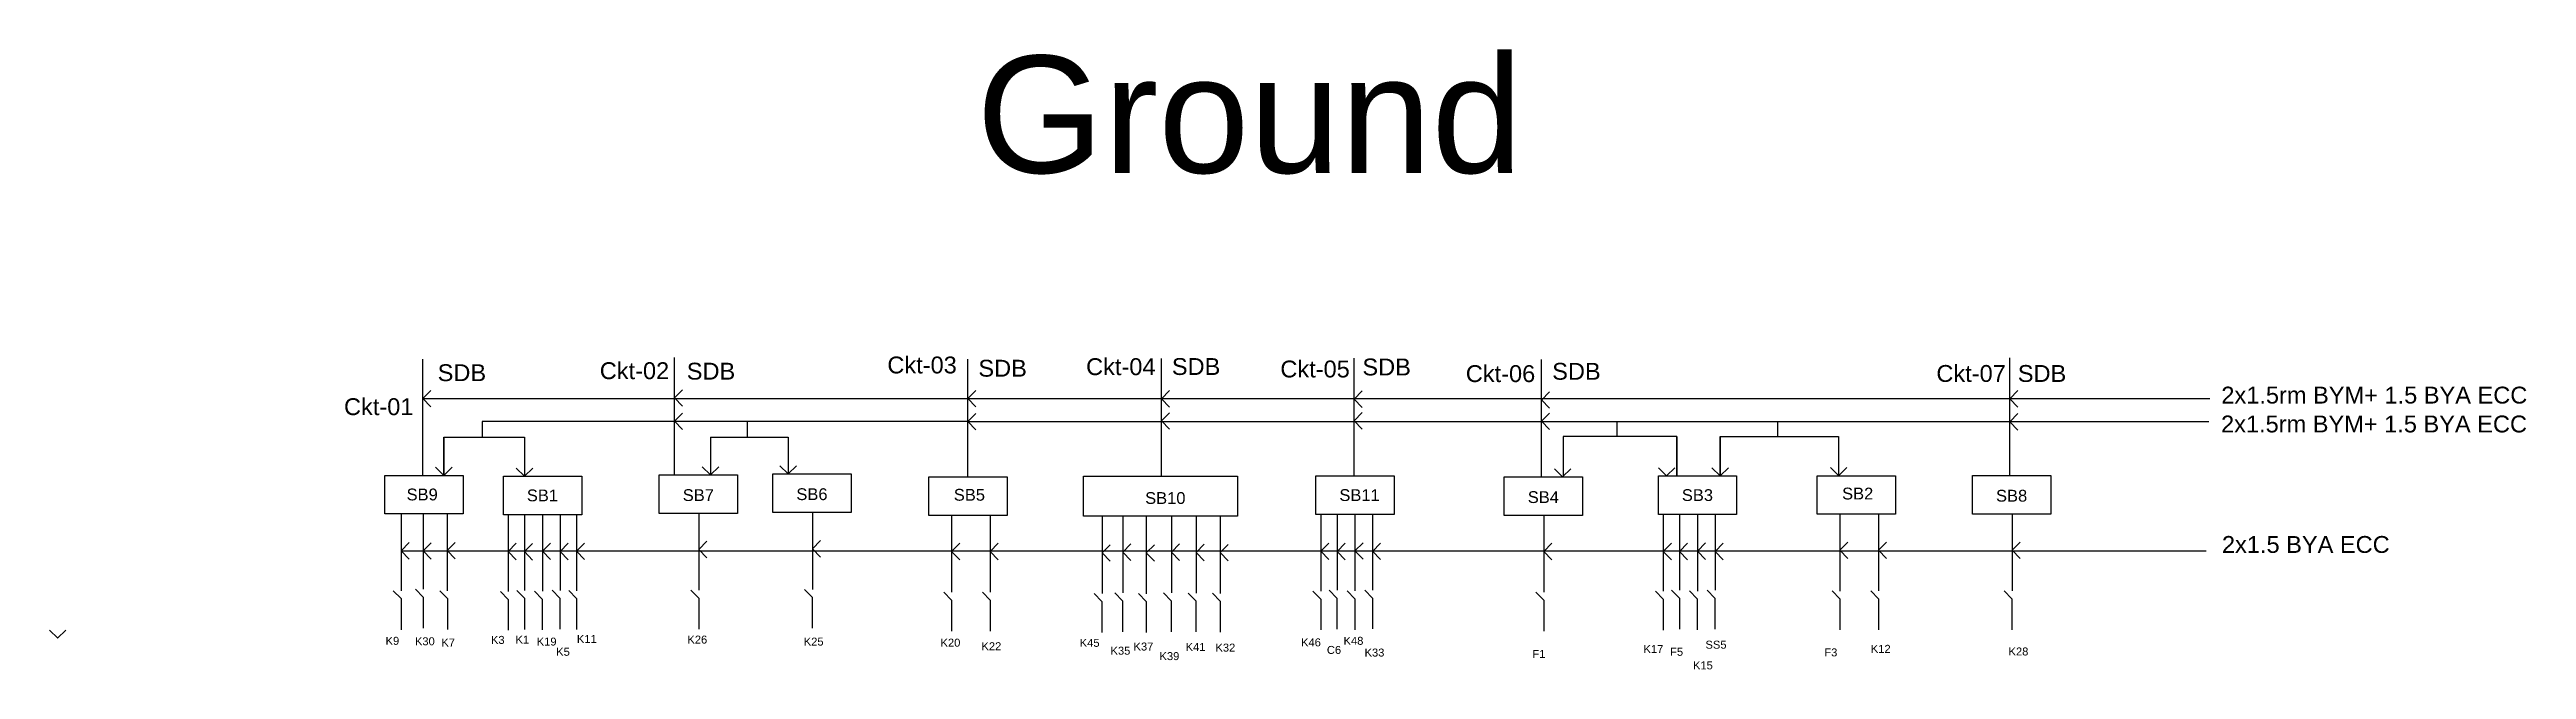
# Model space of a CAD drawing. Header units: inches. Extents: x 8 to 168, y 7 to 48.
import ezdxf

# ---------------------------------------------------------------- set-up
doc = ezdxf.new("R2010")
doc.units = ezdxf.units.IN
doc.header["$MEASUREMENT"] = 0
doc.layers.add('Text', color=7, linetype='Continuous')
doc.styles.get("Standard").update_dxf_attribs({"font": 'arial.ttf'})

msp = doc.modelspace()

# ---------------------------------------------------------------- linework, layer by layer
for p, q in [((32.28, 24.97), (32.28, 27.52)), ((48.58, 25.01), (48.58, 27.64)), ((67.56, 24.88), (67.56, 27.52)), ((80.08, 24.93), (80.08, 27.56)), ((92.55, 24.94), (92.55, 27.58)), ((104.68, 24.88), (104.68, 27.51)), ((134.99, 24.96), (134.99, 27.6)), ((32.28, 24.97), (32.8, 25.5)), ((32.28, 19.99), (32.28, 24.97)), ((32.28, 24.97), (32.8, 24.43)), ((32.28, 24.97), (32.28, 24.97)), ((32.28, 24.97), (39.98, 24.97)), ((39.98, 24.97), (147.92, 24.97)), ((48.58, 25.01), (49.1, 25.54)), ((48.58, 20.03), (48.58, 25.01)), ((48.58, 25.01), (49.1, 24.47)), ((67.56, 24.97), (68.08, 25.5)), ((67.56, 24.97), (68.08, 24.43)), ((67.56, 19.9), (67.56, 24.88)), ((80.08, 24.96), (80.6, 25.49)), ((80.08, 24.96), (80.6, 24.42)), ((80.08, 19.95), (80.08, 24.93)), ((80.08, 23.52), (80.6, 24.05)), ((92.55, 24.94), (93.08, 25.47)), ((92.55, 19.96), (92.55, 24.94)), ((92.55, 24.94), (93.08, 24.4)), ((92.55, 23.54), (93.08, 24.07)), ((104.68, 24.87), (105.2, 25.41)), ((104.68, 19.9), (104.68, 24.88)), ((104.68, 24.88), (105.2, 24.34)), ((134.99, 24.96), (135.51, 25.49)), ((134.99, 19.99), (134.99, 24.96)), ((134.99, 24.96), (135.51, 24.42)), ((33.65, 22.47), (33.65, 19.99)), ((33.65, 19.99), (33.65, 22.47)), ((33.65, 22.47), (38.86, 22.47)), ((53.27, 23.48), (36.13, 23.48)), ((36.13, 23.48), (36.13, 22.47)), ((38.86, 22.47), (38.86, 19.95)), ((48.58, 23.5), (49.1, 24.03)), ((48.58, 23.5), (49.1, 22.96)), ((50.91, 22.48), (50.91, 20.03)), ((50.91, 22.48), (55.94, 22.48)), ((67.56, 23.48), (53.27, 23.48)), ((53.27, 23.48), (53.27, 22.48)), ((55.94, 22.48), (55.94, 20.09)), ((67.56, 23.48), (68.08, 24.01)), ((67.56, 23.48), (68.08, 22.94)), ((67.56, 23.48), (147.87, 23.48)), ((80.08, 23.52), (80.6, 22.98)), ((92.55, 23.54), (93.08, 23)), ((104.68, 23.5), (105.2, 24.03)), ((104.68, 23.5), (105.2, 22.96)), ((113.43, 22.51), (106.08, 22.51)), ((106.08, 22.51), (106.08, 19.9)), ((109.57, 22.51), (109.57, 23.48)), ((113.43, 22.51), (113.43, 19.96)), ((113.43, 19.96), (113.43, 22.51)), ((116.25, 22.52), (116.25, 19.96)), ((116.25, 19.96), (116.25, 22.52)), ((116.25, 22.52), (123.9, 22.52)), ((119.97, 22.52), (119.97, 23.48)), ((123.9, 22.52), (123.9, 19.98)), ((134.99, 23.47), (135.51, 24)), ((134.99, 23.47), (135.51, 22.93)), ((33.65, 19.99), (33.12, 20.52)), ((33.65, 19.99), (34.19, 20.52)), ((38.86, 19.95), (38.33, 20.47)), ((38.86, 19.95), (39.4, 20.47)), ((50.9, 20.03), (50.37, 20.55)), ((50.9, 20.03), (51.44, 20.55)), ((55.93, 20.09), (55.4, 20.61)), ((55.93, 20.09), (56.47, 20.61)), ((106.04, 19.9), (105.51, 20.42)), ((106.04, 19.9), (106.58, 20.42)), ((112.77, 19.96), (112.24, 20.48)), ((112.77, 19.96), (113.31, 20.48)), ((116.24, 19.96), (115.71, 20.48)), ((116.24, 19.96), (116.78, 20.48)), ((123.9, 19.99), (123.37, 20.51)), ((123.9, 19.98), (124.44, 20.51)), ((30.89, 17.5), (30.89, 12.53)), ((32.32, 17.5), (32.32, 12.63)), ((33.87, 17.5), (33.87, 12.53)), ((37.82, 17.45), (37.82, 12.48)), ((38.87, 17.45), (38.87, 12.55)), ((40.03, 17.47), (40.03, 12.5)), ((41.17, 17.45), (41.17, 12.55)), ((42.24, 17.46), (42.24, 12.53)), ((50.15, 17.53), (50.15, 12.56)), ((57.5, 17.59), (57.5, 12.62)), ((66.51, 17.4), (66.51, 12.43)), ((69, 17.41), (69, 12.44)), ((76.24, 17.32), (76.24, 12.35)), ((77.58, 17.36), (77.58, 12.39)), ((79.1, 17.31), (79.1, 12.34)), ((80.73, 17.36), (80.73, 12.39)), ((82.33, 17.35), (82.33, 12.38)), ((83.89, 17.33), (83.89, 12.36)), ((90.4, 17.47), (90.4, 12.5)), ((91.45, 17.47), (91.45, 12.57)), ((92.61, 17.49), (92.61, 12.52)), ((93.75, 17.47), (93.75, 12.57)), ((94.82, 17.47), (94.82, 17.47)), ((104.82, 17.4), (104.82, 12.43)), ((112.56, 17.46), (112.56, 12.5)), ((113.61, 17.46), (113.61, 12.56)), ((114.77, 17.48), (114.77, 12.51)), ((115.91, 17.46), (115.91, 12.57)), ((116.98, 17.47), (116.98, 17.46)), ((123.99, 17.48), (123.99, 12.51)), ((126.49, 17.49), (126.49, 12.52)), ((135.13, 17.49), (135.13, 12.52)), ((30.89, 15.12), (31.41, 15.65)), ((30.89, 15.12), (31.41, 14.58)), ((30.89, 15.12), (147.68, 15.12)), ((32.32, 15.11), (32.84, 15.64)), ((32.32, 15.11), (32.84, 14.57)), ((33.87, 15.13), (34.39, 15.66)), ((33.87, 15.13), (34.39, 14.59)), ((37.82, 15.07), (38.34, 15.6)), ((37.82, 15.07), (38.34, 14.53)), ((38.87, 15.06), (39.39, 15.59)), ((38.87, 15.06), (39.39, 14.52)), ((40.03, 15.09), (40.55, 15.62)), ((40.03, 15.09), (40.55, 14.55)), ((41.17, 15.07), (41.69, 15.6)), ((41.17, 15.07), (41.69, 14.53)), ((42.24, 15.09), (42.76, 15.62)), ((42.24, 15.09), (42.76, 14.55)), ((50.15, 15.2), (50.67, 15.73)), ((50.15, 15.2), (50.67, 14.66)), ((57.5, 15.25), (58.02, 15.78)), ((57.5, 15.25), (58.02, 14.71)), ((66.51, 15.07), (67.03, 15.6)), ((66.51, 15.07), (67.03, 14.53)), ((69, 15.07), (69.52, 15.6)), ((69, 15.07), (69.52, 14.53)), ((76.24, 14.98), (76.76, 15.51)), ((76.24, 14.98), (76.76, 14.44)), ((77.58, 15.03), (78.1, 15.56)), ((77.58, 15.03), (78.1, 14.49)), ((79.1, 14.98), (79.63, 15.51)), ((79.1, 14.98), (79.63, 14.44)), ((80.73, 15.03), (81.25, 15.56)), ((80.73, 15.03), (81.25, 14.49)), ((82.33, 15.01), (82.85, 15.54)), ((82.33, 15.01), (82.85, 14.47)), ((83.89, 15), (84.41, 15.53)), ((83.89, 15), (84.41, 14.46)), ((90.4, 15.09), (90.92, 15.62)), ((90.4, 15.09), (90.92, 14.55)), ((91.45, 15.08), (91.97, 15.61)), ((91.45, 15.08), (91.97, 14.54)), ((92.61, 15.11), (93.13, 15.64)), ((92.61, 15.11), (93.13, 14.57)), ((93.75, 15.08), (94.27, 15.61)), ((93.75, 15.09), (94.27, 14.55)), ((94.82, 15.11), (94.83, 15.12)), ((94.82, 15.12), (94.82, 15.11)), ((94.82, 15.11), (94.82, 15.11)), ((104.82, 15.07), (105.35, 15.6)), ((104.82, 15.07), (105.35, 14.53)), ((112.56, 15.08), (113.08, 15.61)), ((112.56, 15.08), (113.08, 14.54)), ((113.61, 15.08), (114.13, 15.61)), ((113.61, 15.08), (114.13, 14.54)), ((114.77, 15.1), (115.29, 15.63)), ((114.77, 15.1), (115.29, 14.56)), ((115.91, 15.08), (116.43, 15.61)), ((115.91, 15.08), (116.43, 14.54)), ((116.98, 15.1), (117, 15.12)), ((116.98, 15.12), (116.98, 15.11)), ((116.98, 15.11), (116.98, 15.11)), ((123.99, 15.15), (124.51, 15.68)), ((123.99, 15.15), (124.51, 14.61)), ((126.49, 15.15), (127.01, 15.68)), ((126.49, 15.15), (127.01, 14.61)), ((135.13, 15.15), (135.65, 15.68)), ((135.13, 15.15), (135.65, 14.61)), ((30.38, 12.53), (30.88, 12.02)), ((30.88, 12.02), (30.88, 10.01)), ((31.81, 12.63), (32.31, 12.12)), ((32.31, 12.12), (32.31, 10.11)), ((33.4, 12.52), (33.89, 12.02)), ((33.89, 12.02), (33.89, 10.03)), ((37.31, 12.49), (37.81, 11.97)), ((37.81, 11.97), (37.81, 9.97)), ((38.37, 12.55), (38.87, 12.04)), ((38.87, 12.04), (38.87, 10.03)), ((39.52, 12.51), (40.02, 11.99)), ((40.02, 11.99), (40.02, 9.99)), ((40.66, 12.56), (41.16, 12.05)), ((41.16, 12.05), (41.16, 10.04)), ((41.73, 12.54), (42.23, 12.03)), ((42.23, 12.03), (42.23, 10.02)), ((49.64, 12.57), (50.14, 12.05)), ((50.14, 12.05), (50.14, 10.05)), ((56.99, 12.62), (57.49, 12.11)), ((57.49, 12.11), (57.49, 10.1)), ((66, 12.44), (66.5, 11.92)), ((66.5, 11.92), (66.5, 9.92)), ((68.5, 12.44), (69, 11.93)), ((69, 11.93), (69, 9.92)), ((75.73, 12.35), (76.23, 11.84)), ((76.23, 11.84), (76.23, 9.83)), ((77.07, 12.4), (77.57, 11.88)), ((77.57, 11.88), (77.57, 9.88)), ((78.6, 12.35), (79.1, 11.83)), ((79.1, 11.83), (79.1, 9.83)), ((80.22, 12.4), (80.72, 11.88)), ((80.72, 11.88), (80.72, 9.88)), ((81.82, 12.38), (82.32, 11.87)), ((82.32, 11.87), (82.32, 9.86)), ((83.38, 12.37), (83.88, 11.85)), ((83.88, 11.85), (83.88, 9.85)), ((89.89, 12.5), (90.39, 11.99)), ((90.39, 11.99), (90.39, 9.99)), ((90.94, 12.57), (91.44, 12.06)), ((91.44, 12.06), (91.44, 10.05)), ((92.1, 12.52), (92.6, 12.01)), ((92.6, 12.01), (92.6, 10.01)), ((93.24, 12.57), (93.74, 12.06)), ((93.74, 12.06), (93.74, 10.06)), ((104.32, 12.44), (104.82, 11.92)), ((104.82, 11.92), (104.82, 9.92)), ((112.05, 12.5), (112.55, 11.99)), ((112.55, 11.99), (112.55, 9.98)), ((113.1, 12.57), (113.6, 12.05)), ((113.6, 12.05), (113.6, 10.05)), ((114.26, 12.52), (114.76, 12.01)), ((114.76, 12.01), (114.76, 10)), ((115.4, 12.57), (115.9, 12.06)), ((115.9, 12.06), (115.9, 10.05)), ((123.49, 12.52), (123.98, 12.01)), ((123.98, 12.01), (123.98, 10)), ((125.98, 12.52), (126.48, 12.01)), ((126.48, 12.01), (126.48, 10)), ((134.62, 12.52), (135.12, 12.01)), ((135.12, 12.01), (135.12, 10)), ((8.67, 9.46), (8.14, 9.98)), ((8.66, 9.46), (9.2, 9.98))]:
    msp.add_line(p, q)
for points in [[(29.84, 19.99), (34.91, 19.99), (34.91, 17.5), (29.84, 17.5)], [(37.5, 19.95), (42.57, 19.95), (42.57, 17.45), (37.5, 17.45)], [(47.59, 20.03), (52.66, 20.03), (52.66, 17.53), (47.59, 17.53)], [(54.94, 20.09), (60, 20.09), (60, 17.59), (54.94, 17.59)], [(65.04, 19.9), (70.1, 19.9), (70.1, 17.41), (65.04, 17.41)], [(75.04, 19.95), (85, 19.95), (85, 17.35), (75.04, 17.35)], [(90.08, 19.96), (95.14, 19.96), (95.14, 17.47), (90.08, 17.47)], [(102.26, 19.9), (107.33, 19.9), (107.33, 17.4), (102.26, 17.4)], [(112.24, 19.96), (117.3, 19.96), (117.3, 17.46), (112.24, 17.46)], [(122.52, 19.98), (127.59, 19.98), (127.59, 17.49), (122.52, 17.49)], [(132.57, 19.99), (137.63, 19.99), (137.63, 17.49), (132.57, 17.49)]]:
    msp.add_lwpolyline(points, close=True)

# ---------------------------------------------------------------- texts
for s, height, p in [('Ground', 7.587, (68.11, 39.58)), ('SDB', 1.092, (49.37, 26.2)), ('SDB', 1.092, (68.24, 26.39)), ('SDB', 1.092, (80.76, 26.5)), ('SDB', 1.092, (93.09, 26.47)), ('SDB', 1.092, (105.37, 26.19)), ('SDB', 1.092, (33.25, 26.1)), ('SDB', 1.092, (135.5, 26.05)), ('2x1.5rm BYM+ 1.5 BYA ECC', 1.0923, (148.67, 24.65)), ('2x1.5rm BYM+ 1.5 BYA ECC', 1.0923, (148.65, 22.78)), ('SB9', 0.764, (31.24, 18.38)), ('SB1', 0.764, (39.02, 18.32)), ('SB7', 0.764, (49.11, 18.34)), ('SB6', 0.764, (56.46, 18.4)), ('SB5', 0.764, (66.65, 18.36)), ('SB10', 0.764, (79.03, 18.15)), ('SB11', 0.764, (91.6, 18.34)), ('SB4', 0.764, (103.79, 18.21)), ('SB3', 0.764, (113.76, 18.34)), ('SB2', 0.764, (124.13, 18.44)), ('SB8', 0.764, (134.09, 18.3)), ('2x1.5 BYA ECC', 1.0923, (148.71, 14.98))]:
    msp.add_text(s, height=height).set_placement(p)
at = {"layer": 'Text'}
for s, height, p in [('Ckt-02', 1.092, (43.74, 26.23)), ('Ckt-03', 1.092, (62.35, 26.6)), ('Ckt-04', 1.092, (75.21, 26.49)), ('Ckt-05', 1.092, (87.78, 26.34)), ('Ckt-06', 1.092, (99.78, 26.04)), ('Ckt-07', 1.092, (130.23, 26.05)), ('Ckt-01', 1.092, (27.19, 23.9)), ('K1', 0.516, (38.29, 9.11)), ('K11', 0.516, (42.26, 9.15)), ('K26', 0.516, (49.41, 9.11)), ('K9', 0.516, (29.88, 9.03)), ('K30', 0.516, (31.78, 9)), ('K7', 0.516, (33.49, 8.92)), ('K3', 0.516, (36.7, 9.09)), ('K19', 0.516, (39.66, 8.98)), ('K5', 0.516, (40.92, 8.32)), ('K25', 0.516, (56.94, 8.98)), ('K20', 0.516, (65.79, 8.91)), ('K22', 0.516, (68.44, 8.68)), ('K45', 0.516, (74.8, 8.9)), ('K35', 0.516, (76.79, 8.39)), ('K37', 0.516, (78.28, 8.66)), ('K39', 0.516, (79.96, 8.04)), ('K41', 0.516, (81.65, 8.63)), ('K32', 0.516, (83.58, 8.59)), ('K46', 0.516, (89.12, 8.93)), ('C6', 0.516, (90.79, 8.44)), ('K48', 0.516, (91.87, 9.03)), ('K33', 0.516, (93.23, 8.27)), ('F1', 0.516, (104.09, 8.18)), ('K17', 0.516, (111.28, 8.5)), ('F5', 0.516, (113, 8.32)), ('SS5', 0.516, (115.29, 8.78)), ('F3', 0.516, (122.98, 8.28)), ('K12', 0.516, (125.99, 8.51)), ('K28', 0.516, (134.9, 8.34)), ('K15', 0.516, (114.48, 7.44))]:
    msp.add_text(s, height=height, dxfattribs=at).set_placement(p)

doc.saveas('drawing.dxf')
